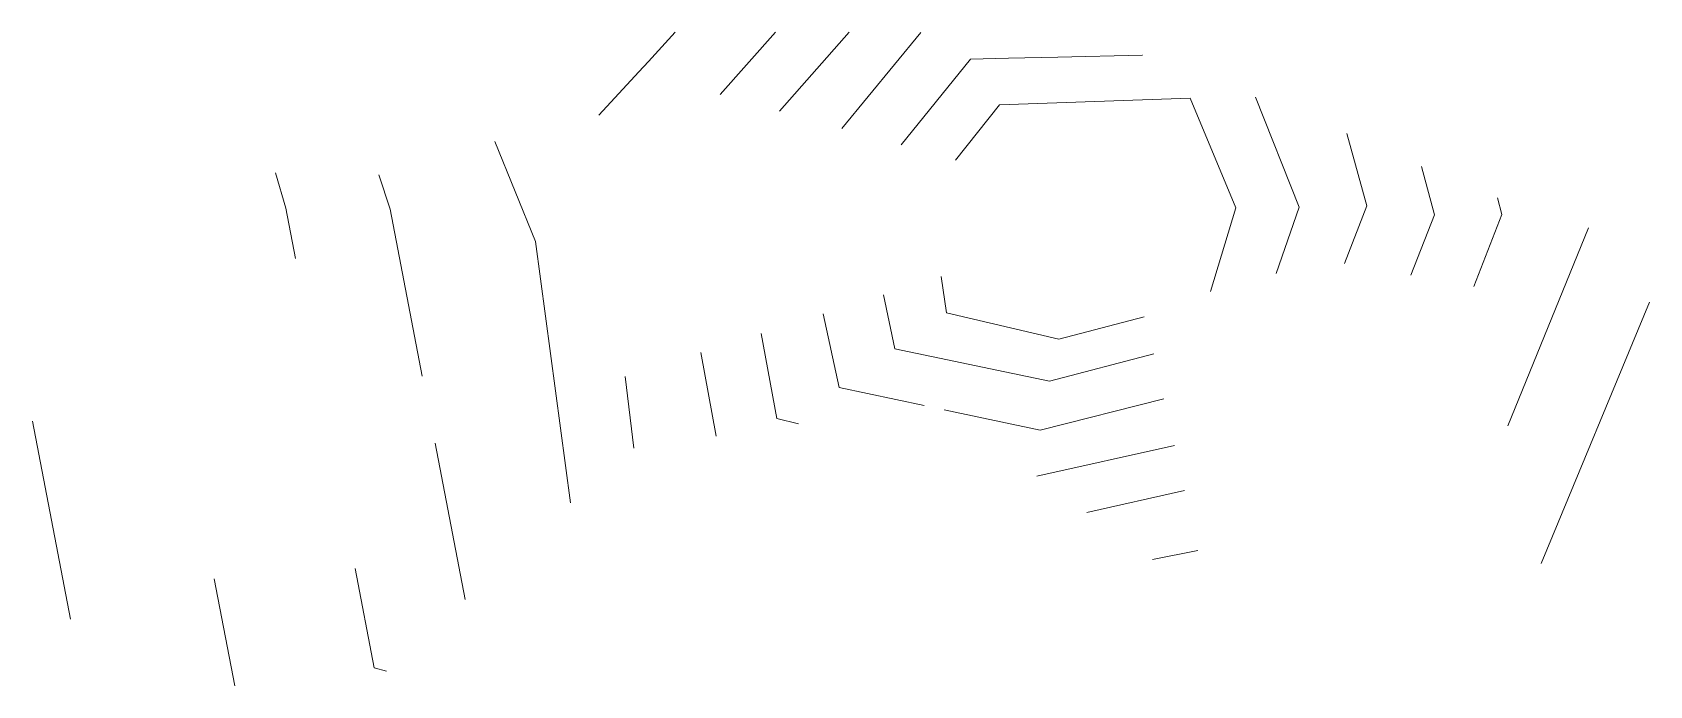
# Model space of a CAD drawing. Header units: inches. Extents: x 1.45 to 7.23, y 1.47 to 3.8.
import ezdxf

# ---------------------------------------------------------------- set-up
doc = ezdxf.new("R2010")
doc.units = ezdxf.units.IN
doc.header["$MEASUREMENT"] = 0
doc.layers.add('COPPER_TRACES', color=7, linetype='Continuous')

msp = doc.modelspace()

# ---------------------------------------------------------------- linework, layer by layer
at = {"layer": 'COPPER_TRACES', "color": 7, "lineweight": 9}
for points in [[(3.7485, 3.7996), (3.6526, 3.6956), (3.6179, 3.6579), (3.5467, 3.5807), (3.4757, 3.5036)], [(4.1057, 3.7996), (3.9092, 3.5769)], [(4.3697, 3.7996), (4.121, 3.5181)], [(4.6256, 3.7986), (4.3425, 3.4564)], [(5.4164, 3.7181), (5.4158, 3.7181), (5.1146, 3.7112), (4.9378, 3.7072), (4.8029, 3.7042), (4.5551, 3.3972)], [(4.7493, 3.3432), (4.9062, 3.541), (5.5872, 3.5644), (5.7501, 3.1724), (5.6599, 2.8733)], [(5.82, 3.5677), (5.9765, 3.1747), (5.8941, 2.9381)], [(3.1045, 3.4091), (3.2488, 3.0527), (3.3748, 2.1189)], [(6.1458, 3.4382), (6.2178, 3.1802), (6.138, 2.974)], [(2.3926, 2.9911), (2.358, 3.1716), (2.3214, 3.2981)], [(6.4134, 3.3206), (6.4596, 3.1478), (6.3753, 2.9315)], [(2.8449, 2.5715), (2.7306, 3.1678), (2.6895, 3.2902)], [(6.6843, 3.2085), (6.7002, 3.1487), (6.5999, 2.8913)], [(7.0091, 3.1011), (6.7208, 2.3932)], [(4.6982, 2.9272), (4.7172, 2.7976), (5.1174, 2.7033), (5.4226, 2.7831)], [(4.4922, 2.8621), (4.5328, 2.6681), (5.0843, 2.5536), (5.4575, 2.6512)], [(7.2275, 2.8356), (6.8404, 1.902)], [(4.2768, 2.794), (4.3333, 2.5307), (4.6367, 2.4658), (4.6368, 2.4658)], [(4.0549, 2.7239), (4.111, 2.4193), (4.1882, 2.4003)], [(3.894, 2.3572), (3.8392, 2.6557)], [(3.569, 2.5703), (3.6001, 2.3142), (3.6001, 2.314)], [(5.4934, 2.4906), (5.0511, 2.3775), (4.709, 2.4505)], [(1.5885, 1.7026), (1.4528, 2.4106)], [(2.9981, 1.7726), (2.891, 2.3312)], [(5.5307, 2.3232), (5.0399, 2.2139)], [(5.5667, 2.1619), (5.2182, 2.0843)], [(5.6144, 1.9483), (5.4524, 1.9159)], [(2.7174, 1.517), (2.673, 1.5289), (2.6049, 1.884)], [(2.1755, 1.4651), (2.1023, 1.8468)]]:
    msp.add_lwpolyline(points, dxfattribs=at)

doc.saveas('drawing.dxf')
